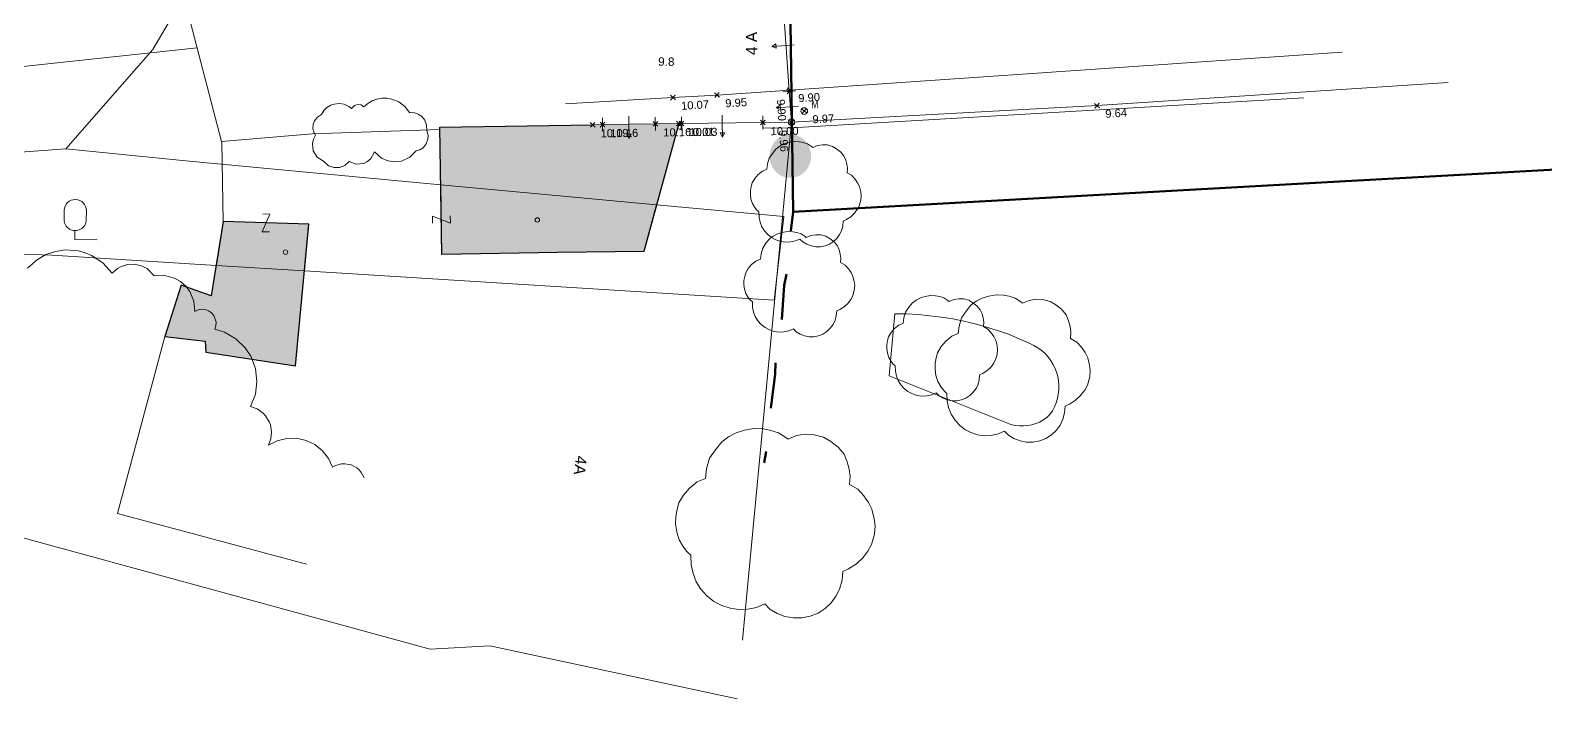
# Model space of a CAD drawing. Header units: metres. Extents: x -208 to 1512, y -277 to 123.
# Drawn here: x 46.1 to 114.2, y -73 to -42.9 of the extents above; entities that cross this region are included whole.
import ezdxf
from ezdxf.enums import TextEntityAlignment as Align

# ---------------------------------------------------------------- set-up
doc = ezdxf.new("R2010")
doc.units = ezdxf.units.M
doc.header["$MEASUREMENT"] = 0
for name, color, linetype in [('725 Nachbarbebauung', 7, 'Continuous'), ('730_DKM_Gebäude', 7, 'Continuous'), ('730_DKM_Grenzen', 7, 'Continuous'), ('730_DKM_Objekte', 7, 'Continuous'), ('740_WienGV_Flwd-Bebauungsplan', 7, 'Continuous'), ('740_WienGV_Höhenkoten', 7, 'Continuous'), ('740_WienGV_KartogrSymbole', 7, 'Continuous'), ('740_WienGV_L_Baum_ -gruppen_ Grünflächen', 7, 'Continuous'), ('740_WienGV_L_Gebäude', 7, 'Continuous'), ('740_WienGV_L_Mauer_Sockel', 7, 'Continuous'), ('740_WienGV_T_Gebäude', 7, 'Continuous'), ('740_WienGV_T_Grenzen', 7, 'Continuous'), ('740_WienGV_T_Mast', 7, 'Continuous'), ('740_WienGV_T_Mauer_Sockel', 7, 'Continuous'), ('740_WienGV_T_Straßen_ Gehsteige_ Schienen', 7, 'Continuous'), ('740_WienGV_Text', 7, 'Continuous'), ('740_WienGV_unbrauchbares', 7, 'Continuous')]:
    doc.layers.add(name, color=color, linetype=linetype)
doc.styles.add('ERSTELLTER_STIL_2', font='arial.ttf', dxfattribs={"width": 0.75})
doc.styles.add('ERSTELLTER_STIL_3', font='arial.ttf')

# ---------------------------------------------------------------- blocks, each defined once
blk = doc.blocks.new('Decke_36_4', base_point=(71.348, -47.145))
at = {"layer": '725 Nachbarbebauung', "linetype": 'Continuous', "lineweight": 0, "true_color": 0x1f1f1f}
blk.add_hatch(color=250, dxfattribs=at).paths.add_polyline_path([(71.348, -47.145), (64.475, -47.249), (64.57, -52.982), (69.772, -52.897), (73.644, -52.838), (75.22, -47.086), (74.169, -47.102), (74.169, -47.102), (71.788, -47.138), (71.788, -47.138)])
at = {"layer": '725 Nachbarbebauung', "color": 8, "linetype": 'Continuous', "lineweight": 13, "flags": 128}
blk.add_lwpolyline([(71.348, -47.145), (64.475, -47.249), (64.57, -52.982), (69.772, -52.897), (73.644, -52.838), (75.22, -47.086), (74.169, -47.102), (74.169, -47.102), (71.788, -47.138), (71.788, -47.138)], close=True, dxfattribs=at)
blk = doc.blocks.new('Decke_37_4', base_point=(52.097, -56.665))
at = {"layer": '725 Nachbarbebauung', "linetype": 'Continuous', "lineweight": 0, "true_color": 0x1f1f1f}
blk.add_hatch(color=250, dxfattribs=at).paths.add_polyline_path([(52.097, -56.665), (53.921, -56.871), (53.942, -57.378), (57.986, -57.983), (58.581, -51.623), (54.734, -51.499), (54.182, -54.842), (52.843, -54.357)])
at = {"layer": '725 Nachbarbebauung', "color": 8, "linetype": 'Continuous', "lineweight": 13, "flags": 128}
blk.add_lwpolyline([(52.097, -56.665), (53.921, -56.871), (53.942, -57.378), (57.986, -57.983), (58.581, -51.623), (54.734, -51.499), (54.182, -54.842), (52.843, -54.357)], close=True, dxfattribs=at)
blk = doc.blocks.new('FIG0410[35]_4', base_point=(68.858, -51.426))
at = {"layer": '730_DKM_Objekte', "color": 8, "linetype": 'Continuous', "lineweight": 13}
blk.add_circle((68.858, -51.426), 0.1, dxfattribs=at)
blk = doc.blocks.new('FIG0410[36]_4', base_point=(57.53, -52.873))
at = {"layer": '730_DKM_Objekte', "color": 8, "linetype": 'Continuous', "lineweight": 13}
blk.add_circle((57.53, -52.873), 0.1, dxfattribs=at)
blk = doc.blocks.new('FIG0520[37]_4', base_point=(48.32, -51.41))
at = {"layer": '730_DKM_Objekte', "color": 8, "linetype": 'Continuous', "lineweight": 13}
for p, q in [((47.577, -50.996), (47.57, -51.396)), ((48.57, -51.415), (48.577, -51.015)), ((48.054, -52.305), (48.061, -51.905)), ((49.053, -52.324), (48.054, -52.305))]:
    blk.add_line(p, q, dxfattribs=at)
for centre, start, end in [((48.077, -51.006), 358.95, 178.95), ((48.07, -51.406), 178.95, 358.95)]:
    blk.add_arc(centre, 0.5, start, end, dxfattribs=at)
blk = doc.blocks.new('FIG0320[64]_4', base_point=(64.544, -51.41))
at = {"layer": '730_DKM_Objekte', "color": 8, "linetype": 'Continuous', "lineweight": 13}
for p, q in [((64.146, -51.577), (64.141, -51.257)), ((64.141, -51.257), (64.946, -51.564)), ((64.946, -51.564), (64.941, -51.244))]:
    blk.add_line(p, q, dxfattribs=at)
blk = doc.blocks.new('FIG0320[65]_4', base_point=(56.658, -51.561))
at = {"layer": '730_DKM_Objekte', "color": 8, "linetype": 'Continuous', "lineweight": 13}
for p, q in [((56.485, -51.956), (56.831, -51.166)), ((56.831, -51.166), (56.511, -51.156)), ((56.805, -51.966), (56.485, -51.956))]:
    blk.add_line(p, q, dxfattribs=at)
blk = doc.blocks.new('GI0007_ATT22(LAUB)_2815[164]_4', base_point=(87.069, -57.192))
at = {"layer": '740_WienGV_L_Baum_ -gruppen_ Grünflächen', "color": 252, "linetype": 'Continuous', "lineweight": 13, "true_color": 0x949494}
for p, q in [((85.572, -55.353), (85.728, -55.161)), ((85.728, -55.161), (85.901, -55.029)), ((85.901, -55.029), (86.088, -54.929)), ((86.088, -54.929), (86.299, -54.862)), ((86.299, -54.862), (86.538, -54.824)), ((86.538, -54.824), (86.772, -54.835)), ((86.772, -54.835), (86.957, -54.87)), ((86.957, -54.87), (87.147, -54.931)), ((87.147, -54.931), (87.33, -55.048)), ((87.33, -55.048), (87.386, -55.088)), ((87.386, -55.088), (87.594, -55.003)), ((87.594, -55.003), (87.815, -54.968)), ((87.815, -54.968), (88.039, -54.979)), ((88.039, -54.979), (88.269, -55.04)), ((88.269, -55.04), (88.452, -55.147)), ((88.452, -55.147), (88.634, -55.289)), ((85.321, -56.07), (85.35, -55.829)), ((85.35, -55.829), (85.426, -55.568)), ((85.426, -55.568), (85.572, -55.353)), ((88.634, -55.289), (88.784, -55.469)), ((88.784, -55.469), (88.862, -55.655)), ((88.862, -55.655), (88.916, -55.841)), ((88.916, -55.841), (88.941, -56.027)), ((84.659, -56.684), (84.773, -56.487)), ((84.773, -56.487), (84.922, -56.312)), ((84.922, -56.312), (85.116, -56.156)), ((85.116, -56.156), (85.321, -56.07)), ((88.941, -56.027), (88.923, -56.225)), ((88.923, -56.225), (89.127, -56.343)), ((89.127, -56.343), (89.28, -56.506)), ((89.28, -56.506), (89.398, -56.675)), ((84.574, -57.212), (84.578, -57.027)), ((84.603, -57.415), (84.574, -57.212)), ((84.578, -57.027), (84.613, -56.843)), ((84.613, -56.843), (84.659, -56.684)), ((89.398, -56.675), (89.48, -56.843)), ((89.48, -56.843), (89.54, -57.079)), ((89.54, -57.079), (89.561, -57.257)), ((84.667, -57.608), (84.603, -57.415)), ((84.774, -57.788), (84.667, -57.608)), ((84.853, -57.9), (84.774, -57.788)), ((84.958, -57.991), (84.853, -57.9)), ((89.383, -57.887), (89.281, -58.02)), ((89.471, -57.721), (89.383, -57.887)), ((89.543, -57.463), (89.471, -57.721)), ((89.561, -57.257), (89.543, -57.463)), ((84.968, -58.233), (84.958, -57.991)), ((85.01, -58.447), (84.968, -58.233)), ((85.092, -58.654), (85.01, -58.447)), ((88.737, -58.611), (88.683, -58.816)), ((88.755, -58.398), (88.737, -58.611)), ((88.895, -58.333), (88.755, -58.398)), ((89.093, -58.205), (88.895, -58.333)), ((89.263, -58.045), (89.093, -58.205)), ((89.281, -58.02), (89.263, -58.045)), ((85.209, -58.841), (85.092, -58.654)), ((85.359, -59.008), (85.209, -58.841)), ((85.531, -59.146), (85.359, -59.008)), ((85.728, -59.249), (85.531, -59.146)), ((85.94, -59.317), (85.728, -59.249)), ((86.598, -59.293), (86.381, -59.339)), ((86.806, -59.208), (86.598, -59.293)), ((86.932, -59.335), (86.806, -59.208)), ((88.467, -59.178), (88.311, -59.321)), ((88.591, -59.006), (88.467, -59.178)), ((88.683, -58.816), (88.591, -59.006)), ((86.16, -59.349), (85.94, -59.317)), ((86.381, -59.339), (86.16, -59.349)), ((87.111, -59.445), (86.932, -59.335)), ((87.309, -59.52), (87.111, -59.445)), ((87.518, -59.559), (87.309, -59.52)), ((87.731, -59.556), (87.518, -59.559)), ((87.938, -59.514), (87.731, -59.556)), ((88.135, -59.435), (87.938, -59.514)), ((88.311, -59.321), (88.135, -59.435))]:
    blk.add_line(p, q, dxfattribs=at)
blk = doc.blocks.new('GI0007_ATT22(LAUB)_2815[165]_4', base_point=(80.64, -54.314))
at = {"layer": '740_WienGV_L_Baum_ -gruppen_ Grünflächen', "color": 252, "linetype": 'Continuous', "lineweight": 13, "true_color": 0x949494}
for p, q in [((78.997, -52.689), (79.144, -52.475)), ((79.144, -52.475), (79.3, -52.282)), ((79.3, -52.282), (79.473, -52.15)), ((79.473, -52.15), (79.66, -52.051)), ((79.66, -52.051), (79.871, -51.984)), ((79.871, -51.984), (80.11, -51.945)), ((80.11, -51.945), (80.344, -51.957)), ((80.344, -51.957), (80.528, -51.992)), ((80.528, -51.992), (80.719, -52.052)), ((80.719, -52.052), (80.902, -52.17)), ((80.902, -52.17), (80.958, -52.21)), ((80.958, -52.21), (81.166, -52.125)), ((81.166, -52.125), (81.387, -52.09)), ((81.387, -52.09), (81.611, -52.101)), ((81.611, -52.101), (81.841, -52.162)), ((81.841, -52.162), (82.024, -52.268)), ((82.024, -52.268), (82.206, -52.41)), ((82.206, -52.41), (82.355, -52.591)), ((78.892, -53.192), (78.922, -52.951)), ((78.922, -52.951), (78.997, -52.689)), ((82.355, -52.591), (82.434, -52.777)), ((82.434, -52.777), (82.487, -52.963)), ((82.487, -52.963), (82.512, -53.148)), ((82.512, -53.148), (82.494, -53.347)), ((78.185, -53.965), (78.23, -53.806)), ((78.23, -53.806), (78.344, -53.609)), ((78.344, -53.609), (78.493, -53.434)), ((78.493, -53.434), (78.688, -53.277)), ((78.688, -53.277), (78.892, -53.192)), ((82.494, -53.347), (82.698, -53.465)), ((82.698, -53.465), (82.852, -53.627)), ((82.852, -53.627), (82.97, -53.797)), ((82.97, -53.797), (83.052, -53.965)), ((78.146, -54.334), (78.149, -54.149)), ((78.174, -54.537), (78.146, -54.334)), ((78.149, -54.149), (78.185, -53.965)), ((83.052, -53.965), (83.112, -54.201)), ((83.112, -54.201), (83.133, -54.379)), ((83.133, -54.379), (83.115, -54.585)), ((78.238, -54.73), (78.174, -54.537)), ((78.345, -54.91), (78.238, -54.73)), ((78.425, -55.022), (78.345, -54.91)), ((78.53, -55.112), (78.425, -55.022)), ((78.54, -55.354), (78.53, -55.112)), ((82.834, -55.166), (82.664, -55.327)), ((82.853, -55.142), (82.834, -55.166)), ((82.955, -55.009), (82.853, -55.142)), ((83.043, -54.843), (82.955, -55.009)), ((83.115, -54.585), (83.043, -54.843)), ((78.582, -55.568), (78.54, -55.354)), ((78.664, -55.776), (78.582, -55.568)), ((78.781, -55.963), (78.664, -55.776)), ((82.308, -55.733), (82.255, -55.938)), ((82.327, -55.52), (82.308, -55.733)), ((82.466, -55.455), (82.327, -55.52)), ((82.664, -55.327), (82.466, -55.455)), ((78.931, -56.129), (78.781, -55.963)), ((79.103, -56.268), (78.931, -56.129)), ((79.3, -56.371), (79.103, -56.268)), ((79.512, -56.439), (79.3, -56.371)), ((79.732, -56.471), (79.512, -56.439)), ((79.952, -56.461), (79.732, -56.471)), ((80.17, -56.415), (79.952, -56.461)), ((80.378, -56.33), (80.17, -56.415)), ((80.503, -56.457), (80.378, -56.33)), ((80.683, -56.567), (80.503, -56.457)), ((80.88, -56.642), (80.683, -56.567)), ((81.707, -56.557), (81.51, -56.635)), ((81.883, -56.443), (81.707, -56.557)), ((82.038, -56.3), (81.883, -56.443)), ((82.163, -56.128), (82.038, -56.3)), ((82.255, -55.938), (82.163, -56.128)), ((81.089, -56.681), (80.88, -56.642)), ((81.303, -56.678), (81.089, -56.681)), ((81.51, -56.635), (81.303, -56.678))]:
    blk.add_line(p, q, dxfattribs=at)
blk = doc.blocks.new('GI0007_ATT22(LAUB)_2815[166]_4', base_point=(80.935, -50.269))
at = {"layer": '740_WienGV_L_Baum_ -gruppen_ Grünflächen', "color": 252, "linetype": 'Continuous', "lineweight": 13, "true_color": 0x949494}
for p, q in [((79.438, -48.43), (79.594, -48.237)), ((79.594, -48.237), (79.767, -48.105)), ((79.767, -48.105), (79.954, -48.005)), ((79.954, -48.005), (80.165, -47.938)), ((80.165, -47.938), (80.404, -47.9)), ((80.404, -47.9), (80.638, -47.911)), ((80.638, -47.911), (80.822, -47.947)), ((80.822, -47.947), (81.013, -48.007)), ((81.013, -48.007), (81.196, -48.124)), ((81.196, -48.124), (81.252, -48.164)), ((81.252, -48.164), (81.46, -48.079)), ((81.46, -48.079), (81.681, -48.044)), ((81.681, -48.044), (81.905, -48.055)), ((81.905, -48.055), (82.135, -48.117)), ((82.135, -48.117), (82.318, -48.223)), ((82.318, -48.223), (82.5, -48.365)), ((82.5, -48.365), (82.65, -48.545)), ((79.186, -49.147), (79.216, -48.906)), ((79.216, -48.906), (79.292, -48.644)), ((79.292, -48.644), (79.438, -48.43)), ((82.65, -48.545), (82.728, -48.732)), ((82.728, -48.732), (82.781, -48.918)), ((82.781, -48.918), (82.806, -49.103)), ((78.525, -49.76), (78.638, -49.563)), ((78.638, -49.563), (78.787, -49.388)), ((78.787, -49.388), (78.982, -49.232)), ((78.982, -49.232), (79.186, -49.147)), ((82.806, -49.103), (82.789, -49.302)), ((82.789, -49.302), (82.993, -49.419)), ((82.993, -49.419), (83.146, -49.582)), ((83.146, -49.582), (83.264, -49.751)), ((83.264, -49.751), (83.346, -49.92)), ((78.44, -50.289), (78.444, -50.104)), ((78.469, -50.492), (78.44, -50.289)), ((78.444, -50.104), (78.479, -49.92)), ((78.479, -49.92), (78.525, -49.76)), ((83.346, -49.92), (83.406, -50.156)), ((83.406, -50.156), (83.427, -50.334)), ((83.427, -50.334), (83.409, -50.54)), ((78.533, -50.685), (78.469, -50.492)), ((78.639, -50.865), (78.533, -50.685)), ((78.719, -50.976), (78.639, -50.865)), ((78.824, -51.067), (78.719, -50.976)), ((78.834, -51.309), (78.824, -51.067)), ((83.128, -51.121), (82.958, -51.282)), ((83.147, -51.097), (83.128, -51.121)), ((83.249, -50.963), (83.147, -51.097)), ((83.337, -50.798), (83.249, -50.963)), ((83.409, -50.54), (83.337, -50.798)), ((78.876, -51.523), (78.834, -51.309)), ((78.958, -51.731), (78.876, -51.523)), ((79.075, -51.918), (78.958, -51.731)), ((82.603, -51.687), (82.549, -51.893)), ((82.621, -51.474), (82.603, -51.687)), ((82.761, -51.409), (82.621, -51.474)), ((82.958, -51.282), (82.761, -51.409)), ((79.225, -52.084), (79.075, -51.918)), ((79.397, -52.222), (79.225, -52.084)), ((79.594, -52.326), (79.397, -52.222)), ((79.806, -52.393), (79.594, -52.326)), ((80.026, -52.426), (79.806, -52.393)), ((80.246, -52.416), (80.026, -52.426)), ((80.464, -52.37), (80.246, -52.416)), ((80.672, -52.285), (80.464, -52.37)), ((80.798, -52.412), (80.672, -52.285)), ((80.977, -52.522), (80.798, -52.412)), ((82.177, -52.398), (82.001, -52.512)), ((82.333, -52.255), (82.177, -52.398)), ((82.457, -52.083), (82.333, -52.255)), ((82.549, -51.893), (82.457, -52.083)), ((81.175, -52.596), (80.977, -52.522)), ((81.384, -52.636), (81.175, -52.596)), ((81.597, -52.632), (81.384, -52.636)), ((81.804, -52.59), (81.597, -52.632)), ((82.001, -52.512), (81.804, -52.59))]:
    blk.add_line(p, q, dxfattribs=at)
blk = doc.blocks.new('GI0007_ATT22(LAUB)_2815[171]_4', base_point=(90.239, -58.109))
at = {"layer": '740_WienGV_L_Baum_ -gruppen_ Grünflächen', "color": 252, "linetype": 'Continuous', "lineweight": 13, "true_color": 0x949494}
for p, q in [((88.363, -55.265), (88.605, -55.08)), ((88.605, -55.08), (88.866, -54.941)), ((88.866, -54.941), (89.162, -54.847)), ((89.162, -54.847), (89.496, -54.793)), ((89.496, -54.793), (89.824, -54.809)), ((89.824, -54.809), (90.082, -54.859)), ((90.082, -54.859), (90.35, -54.943)), ((90.35, -54.943), (90.605, -55.107)), ((90.605, -55.107), (90.684, -55.163)), ((90.684, -55.163), (90.975, -55.044)), ((90.975, -55.044), (91.284, -54.995)), ((91.284, -54.995), (91.598, -55.011)), ((91.598, -55.011), (91.92, -55.096)), ((91.92, -55.096), (92.176, -55.245)), ((87.833, -56.201), (87.939, -55.835)), ((87.939, -55.835), (88.144, -55.535)), ((88.144, -55.535), (88.363, -55.265)), ((92.176, -55.245), (92.431, -55.444)), ((92.431, -55.444), (92.64, -55.697)), ((92.64, -55.697), (92.75, -55.958)), ((87.506, -56.658), (87.792, -56.539)), ((87.792, -56.539), (87.833, -56.201)), ((92.75, -55.958), (92.825, -56.218)), ((92.825, -56.218), (92.86, -56.477)), ((92.86, -56.477), (92.835, -56.756)), ((86.865, -57.398), (87.025, -57.122)), ((87.025, -57.122), (87.233, -56.877)), ((87.233, -56.877), (87.506, -56.658)), ((92.835, -56.756), (93.121, -56.92)), ((93.121, -56.92), (93.335, -57.148)), ((93.335, -57.148), (93.5, -57.385)), ((86.747, -58.137), (86.752, -57.879)), ((86.752, -57.879), (86.802, -57.621)), ((86.802, -57.621), (86.865, -57.398)), ((93.5, -57.385), (93.615, -57.621)), ((93.615, -57.621), (93.699, -57.951)), ((86.787, -58.422), (86.747, -58.137)), ((86.876, -58.692), (86.787, -58.422)), ((93.704, -58.489), (93.603, -58.85)), ((93.699, -57.951), (93.729, -58.2)), ((93.729, -58.2), (93.704, -58.489)), ((87.026, -58.944), (86.876, -58.692)), ((87.138, -59.1), (87.026, -58.944)), ((87.285, -59.227), (87.138, -59.1)), ((87.298, -59.566), (87.285, -59.227)), ((93.336, -59.268), (93.311, -59.303)), ((93.479, -59.082), (93.336, -59.268)), ((93.603, -58.85), (93.479, -59.082)), ((87.358, -59.866), (87.298, -59.566)), ((87.472, -60.156), (87.358, -59.866)), ((92.6, -59.797), (92.575, -60.096)), ((92.796, -59.706), (92.6, -59.797)), ((93.073, -59.527), (92.796, -59.706)), ((93.311, -59.303), (93.073, -59.527)), ((87.636, -60.418), (87.472, -60.156)), ((87.846, -60.651), (87.636, -60.418)), ((88.086, -60.845), (87.846, -60.651)), ((92.37, -60.649), (92.197, -60.89)), ((92.5, -60.383), (92.37, -60.649)), ((92.575, -60.096), (92.5, -60.383)), ((88.362, -60.989), (88.086, -60.845)), ((88.659, -61.084), (88.362, -60.989)), ((88.967, -61.129), (88.659, -61.084)), ((89.276, -61.115), (88.967, -61.129)), ((89.581, -61.051), (89.276, -61.115)), ((89.872, -60.932), (89.581, -61.051)), ((90.047, -61.109), (89.872, -60.932)), ((90.298, -61.263), (90.047, -61.109)), ((90.575, -61.368), (90.298, -61.263)), ((91.732, -61.25), (91.456, -61.359)), ((91.979, -61.09), (91.732, -61.25)), ((92.197, -60.89), (91.979, -61.09)), ((90.868, -61.423), (90.575, -61.368)), ((91.167, -61.419), (90.868, -61.423)), ((91.456, -61.359), (91.167, -61.419))]:
    blk.add_line(p, q, dxfattribs=at)
blk = doc.blocks.new('GI0007_ATT22(LAUB)_2815[173]_4', base_point=(79.566, -65.069))
at = {"layer": '740_WienGV_L_Baum_ -gruppen_ Grünflächen', "color": 252, "linetype": 'Continuous', "lineweight": 13, "true_color": 0x949494}
for p, q in [((77.153, -61.412), (77.465, -61.174)), ((77.465, -61.174), (77.801, -60.995)), ((77.801, -60.995), (78.18, -60.874)), ((78.18, -60.874), (78.61, -60.805)), ((78.61, -60.805), (79.032, -60.826)), ((79.032, -60.826), (79.364, -60.889)), ((79.364, -60.889), (79.708, -60.998)), ((79.708, -60.998), (80.037, -61.209)), ((80.037, -61.209), (80.138, -61.281)), ((80.138, -61.281), (80.512, -61.128)), ((80.512, -61.128), (80.909, -61.065)), ((80.909, -61.065), (81.312, -61.085)), ((81.312, -61.085), (81.726, -61.195)), ((81.726, -61.195), (82.055, -61.387)), ((76.609, -62.144), (76.872, -61.759)), ((76.872, -61.759), (77.153, -61.412)), ((82.055, -61.387), (82.384, -61.642)), ((82.384, -61.642), (82.653, -61.967)), ((82.653, -61.967), (82.794, -62.302)), ((76.419, -63.049), (76.472, -62.615)), ((76.472, -62.615), (76.609, -62.144)), ((82.794, -62.302), (82.89, -62.637)), ((82.89, -62.637), (82.935, -62.971)), ((75.701, -63.484), (76.052, -63.203)), ((76.052, -63.203), (76.419, -63.049)), ((82.935, -62.971), (82.903, -63.328)), ((82.903, -63.328), (83.27, -63.54)), ((75.228, -64.154), (75.433, -63.799)), ((75.433, -63.799), (75.701, -63.484)), ((83.27, -63.54), (83.546, -63.833)), ((83.546, -63.833), (83.758, -64.137)), ((75.082, -64.772), (75.146, -64.44)), ((75.146, -64.44), (75.228, -64.154)), ((83.758, -64.137), (83.906, -64.441)), ((83.906, -64.441), (84.014, -64.865)), ((75.076, -65.105), (75.082, -64.772)), ((75.127, -65.47), (75.076, -65.105)), ((84.014, -64.865), (84.053, -65.186)), ((84.053, -65.186), (84.02, -65.557)), ((75.242, -65.818), (75.127, -65.47)), ((75.435, -66.141), (75.242, -65.818)), ((83.89, -66.021), (83.731, -66.319)), ((84.02, -65.557), (83.89, -66.021)), ((75.578, -66.343), (75.435, -66.141)), ((75.767, -66.506), (75.578, -66.343)), ((75.785, -66.941), (75.767, -66.506)), ((83.515, -66.603), (83.209, -66.892)), ((83.548, -66.559), (83.515, -66.603)), ((83.731, -66.319), (83.548, -66.559)), ((75.861, -67.327), (75.785, -66.941)), ((76.008, -67.701), (75.861, -67.327)), ((82.601, -67.239), (82.568, -67.622)), ((82.853, -67.122), (82.601, -67.239)), ((83.209, -66.892), (82.853, -67.122)), ((76.219, -68.037), (76.008, -67.701)), ((76.489, -68.337), (76.219, -68.037)), ((82.472, -67.992), (82.306, -68.334)), ((82.568, -67.622), (82.472, -67.992)), ((76.798, -68.585), (76.489, -68.337)), ((77.153, -68.771), (76.798, -68.585)), ((77.534, -68.893), (77.153, -68.771)), ((79.093, -68.698), (78.719, -68.851)), ((79.319, -68.926), (79.093, -68.698)), ((82.082, -68.644), (81.803, -68.901)), ((82.306, -68.334), (82.082, -68.644)), ((77.93, -68.952), (77.534, -68.893)), ((78.327, -68.933), (77.93, -68.952)), ((78.719, -68.851), (78.327, -68.933)), ((79.642, -69.124), (79.319, -68.926)), ((79.998, -69.258), (79.642, -69.124)), ((80.374, -69.329), (79.998, -69.258)), ((80.758, -69.324), (80.374, -69.329)), ((81.131, -69.247), (80.758, -69.324)), ((81.485, -69.106), (81.131, -69.247)), ((81.803, -68.901), (81.485, -69.106))]:
    blk.add_line(p, q, dxfattribs=at)
blk = doc.blocks.new('ABGR_4365[181]_4', base_point=(80.292, -47.029))
at = {"layer": '740_WienGV_T_Grenzen', "color": 252, "linetype": 'Continuous', "lineweight": 13, "true_color": 0x949494}
blk.add_line((80.292, -47.029), (80.289, -47.179), dxfattribs=at)
blk.add_circle((80.292, -47.029), 0.15, dxfattribs=at)
blk = doc.blocks.new('LO0013_2A75[211]_4', base_point=(80.867, -46.527))
at = {"layer": '740_WienGV_T_Mast', "color": 252, "linetype": 'Continuous', "lineweight": 13, "true_color": 0x949494}
blk.add_circle((80.867, -46.527), 0.15, dxfattribs=at)
at = {"layer": '740_WienGV_T_Mast', "color": 252, "lineweight": 13, "true_color": 0x949494, "style": 'ERSTELLTER_STIL_2'}
blk.add_attdef('M', text='', height=0.36, rotation=358.95, dxfattribs=at).set_placement((81.184, -46.506), align=Align.BOTTOM_LEFT)
blk = doc.blocks.new('EG_MARKER_4325[247]_4', base_point=(80.194, -45.639))
at = {"layer": '740_WienGV_T_Gebäude', "color": 252, "linetype": 'Continuous', "lineweight": 13, "true_color": 0x949494}
blk.add_line((80.493, -45.618), (79.895, -45.66), dxfattribs=at)
blk = doc.blocks.new('EG_MARKER_4325[248]_4', base_point=(80.292, -47.029))
at = {"layer": '740_WienGV_T_Gebäude', "color": 252, "linetype": 'Continuous', "lineweight": 13, "true_color": 0x949494}
blk.add_line((80.591, -47.008), (79.992, -47.05), dxfattribs=at)
blk = doc.blocks.new('BW0010_3A75[249]_4', base_point=(80.1, -46.344))
at = {"layer": '740_WienGV_T_Gebäude', "color": 252, "linetype": 'Continuous', "lineweight": 13, "true_color": 0x949494}
for p, q in [((79.787, -46.269), (79.602, -46.379)), ((80.243, -46.334), (79.602, -46.379)), ((79.801, -46.461), (79.787, -46.269)), ((80.599, -46.309), (80.243, -46.334)), ((79.602, -46.379), (79.801, -46.461))]:
    blk.add_line(p, q, dxfattribs=at)
blk = doc.blocks.new('EF_MARKER_42E5[251]_4', base_point=(80.194, -45.639))
at = {"layer": '740_WienGV_T_Gebäude', "color": 252, "linetype": 'Continuous', "lineweight": 13, "true_color": 0x949494}
blk.add_line((80.493, -45.618), (79.895, -45.66), dxfattribs=at)
blk = doc.blocks.new('BW0011_3AC5[252]_4', base_point=(79.907, -43.583))
at = {"layer": '740_WienGV_T_Gebäude', "color": 252, "linetype": 'Continuous', "lineweight": 13, "true_color": 0x949494}
for p, q in [((79.594, -43.508), (79.409, -43.618)), ((80.05, -43.574), (79.409, -43.618)), ((79.409, -43.618), (79.608, -43.701)), ((79.608, -43.701), (79.594, -43.508)), ((80.406, -43.549), (80.05, -43.574))]:
    blk.add_line(p, q, dxfattribs=at)
blk = doc.blocks.new('EF_MARKER_42E5[277]_4', base_point=(75.349, -47.085))
at = {"layer": '740_WienGV_T_Gebäude', "color": 252, "linetype": 'Continuous', "lineweight": 13, "true_color": 0x949494}
blk.add_line((75.345, -46.785), (75.352, -47.385), dxfattribs=at)
blk = doc.blocks.new('EF_MARKER_42E5[278]_4', base_point=(79, -47.044))
at = {"layer": '740_WienGV_T_Gebäude', "color": 252, "linetype": 'Continuous', "lineweight": 13, "true_color": 0x949494}
blk.add_line((78.997, -46.744), (79.004, -47.344), dxfattribs=at)
blk = doc.blocks.new('BW0011_3AC5[279]_4', base_point=(77.175, -47.207))
at = {"layer": '740_WienGV_T_Gebäude', "color": 252, "linetype": 'Continuous', "lineweight": 13, "true_color": 0x949494}
for p, q in [((77.17, -46.707), (77.175, -47.064)), ((77.275, -47.513), (77.082, -47.515)), ((77.082, -47.515), (77.182, -47.707)), ((77.175, -47.064), (77.182, -47.707)), ((77.182, -47.707), (77.275, -47.513))]:
    blk.add_line(p, q, dxfattribs=at)
blk = doc.blocks.new('EF_MARKER_42E5[280]_4', base_point=(71.788, -47.138))
at = {"layer": '740_WienGV_T_Gebäude', "color": 252, "linetype": 'Continuous', "lineweight": 13, "true_color": 0x949494}
blk.add_line((71.784, -46.838), (71.793, -47.438), dxfattribs=at)
blk = doc.blocks.new('EF_MARKER_42E5[281]_4', base_point=(74.169, -47.102))
at = {"layer": '740_WienGV_T_Gebäude', "color": 252, "linetype": 'Continuous', "lineweight": 13, "true_color": 0x949494}
blk.add_line((74.165, -46.802), (74.174, -47.402), dxfattribs=at)
blk = doc.blocks.new('BW0011_3AC5[282]_4', base_point=(72.98, -47.263))
at = {"layer": '740_WienGV_T_Gebäude', "color": 252, "linetype": 'Continuous', "lineweight": 13, "true_color": 0x949494}
for p, q in [((72.973, -46.763), (72.979, -47.12)), ((73.081, -47.569), (72.889, -47.572)), ((72.889, -47.572), (72.989, -47.763)), ((72.979, -47.12), (72.989, -47.763)), ((72.989, -47.763), (73.081, -47.569))]:
    blk.add_line(p, q, dxfattribs=at)
blk = doc.blocks.new('DEF01_4155[296]_4', base_point=(71.788, -47.138))
at = {"layer": '740_WienGV_T_Gebäude', "color": 252, "linetype": 'Continuous', "lineweight": 13, "true_color": 0x949494}
for p, q in [((71.893, -47.031), (71.684, -47.246)), ((71.681, -47.034), (71.896, -47.243))]:
    blk.add_line(p, q, dxfattribs=at)
at = {"layer": '740_WienGV_T_Gebäude', "color": 252, "lineweight": 13, "true_color": 0x949494, "style": 'ERSTELLTER_STIL_3'}
blk.add_attdef('HOEHE', text='', height=0.36, rotation=0.87518, dxfattribs=at).set_placement((72.141, -47.527), align=Align.MIDDLE_LEFT)
blk = doc.blocks.new('DEF01_4155[310]_4', base_point=(74.169, -47.102))
at = {"layer": '740_WienGV_T_Gebäude', "color": 252, "linetype": 'Continuous', "lineweight": 13, "true_color": 0x949494}
for p, q in [((74.062, -46.998), (74.277, -47.207)), ((74.274, -46.994), (74.065, -47.21))]:
    blk.add_line(p, q, dxfattribs=at)
at = {"layer": '740_WienGV_T_Gebäude', "color": 252, "lineweight": 13, "true_color": 0x949494, "style": 'ERSTELLTER_STIL_3'}
blk.add_attdef('HOEHE', text='', height=0.36, rotation=0.85915, dxfattribs=at).set_placement((74.522, -47.491), align=Align.MIDDLE_LEFT)
blk = doc.blocks.new('DEF01_4155[332]_4', base_point=(80.292, -47.029))
at = {"layer": '740_WienGV_T_Mauer_Sockel', "color": 252, "linetype": 'Continuous', "lineweight": 13, "true_color": 0x949494}
for p, q in [((80.405, -47.128), (80.178, -46.931)), ((80.39, -46.916), (80.193, -47.142))]:
    blk.add_line(p, q, dxfattribs=at)
at = {"layer": '740_WienGV_T_Mauer_Sockel', "color": 252, "lineweight": 13, "true_color": 0x949494, "style": 'ERSTELLTER_STIL_3'}
blk.add_attdef('HOEHE', text='', height=0.36, rotation=274.01414, dxfattribs=at).set_placement((79.906, -47.386), align=Align.MIDDLE_LEFT)
blk = doc.blocks.new('DEF01_4155[335]_4', base_point=(71.348, -47.145))
at = {"layer": '740_WienGV_T_Gebäude', "color": 252, "linetype": 'Continuous', "lineweight": 13, "true_color": 0x949494}
for p, q in [((71.24, -47.041), (71.456, -47.25)), ((71.452, -47.038), (71.244, -47.253))]:
    blk.add_line(p, q, dxfattribs=at)
at = {"layer": '740_WienGV_T_Gebäude', "color": 252, "lineweight": 13, "true_color": 0x949494, "style": 'ERSTELLTER_STIL_3'}
blk.add_attdef('HOEHE', text='', height=0.36, rotation=0.90251, dxfattribs=at).set_placement((71.701, -47.534), align=Align.MIDDLE_LEFT)
blk = doc.blocks.new('DEF01_4155[338]_4', base_point=(76.943, -45.808))
at = {"layer": '740_WienGV_T_Straßen_ Gehsteige_ Schienen', "color": 252, "linetype": 'Continuous', "lineweight": 13, "true_color": 0x949494}
for p, q in [((76.832, -45.708), (77.055, -45.908)), ((77.043, -45.696), (76.844, -45.92))]:
    blk.add_line(p, q, dxfattribs=at)
at = {"layer": '740_WienGV_T_Straßen_ Gehsteige_ Schienen', "color": 252, "lineweight": 13, "true_color": 0x949494, "style": 'ERSTELLTER_STIL_3'}
blk.add_attdef('HOEHE', text='', height=0.36, rotation=3.24059, dxfattribs=at).set_placement((77.313, -46.181), align=Align.MIDDLE_LEFT)
blk = doc.blocks.new('DEF01_4155[339]_4', base_point=(79, -47.044))
at = {"layer": '740_WienGV_T_Mauer_Sockel', "color": 252, "linetype": 'Continuous', "lineweight": 13, "true_color": 0x949494}
for p, q in [((78.893, -46.939), (79.107, -47.148)), ((79.105, -46.936), (78.895, -47.151))]:
    blk.add_line(p, q, dxfattribs=at)
at = {"layer": '740_WienGV_T_Mauer_Sockel', "color": 252, "lineweight": 13, "true_color": 0x949494, "style": 'ERSTELLTER_STIL_3'}
blk.add_attdef('HOEHE', text='', height=0.36, rotation=0.63599, dxfattribs=at).set_placement((79.351, -47.434), align=Align.MIDDLE_LEFT)
blk = doc.blocks.new('DEF01_4155[341]_4', base_point=(80.867, -46.527))
at = {"layer": '740_WienGV_T_Mast', "color": 252, "linetype": 'Continuous', "lineweight": 13, "true_color": 0x949494}
for p, q in [((80.755, -46.427), (80.979, -46.627)), ((80.967, -46.415), (80.767, -46.638))]:
    blk.add_line(p, q, dxfattribs=at)
at = {"layer": '740_WienGV_T_Mast', "color": 252, "lineweight": 13, "true_color": 0x949494, "style": 'ERSTELLTER_STIL_3'}
blk.add_attdef('HOEHE', text='', height=0.36, rotation=3.11568, dxfattribs=at).set_placement((81.235, -46.901), align=Align.MIDDLE_LEFT)
blk = doc.blocks.new('DEF01_4155[359]_4', base_point=(80.194, -45.639))
at = {"layer": '740_WienGV_unbrauchbares', "color": 252, "linetype": 'Continuous', "lineweight": 13, "true_color": 0x949494}
for p, q in [((80.307, -45.738), (80.081, -45.541)), ((80.293, -45.526), (80.096, -45.752))]:
    blk.add_line(p, q, dxfattribs=at)
at = {"layer": '740_WienGV_unbrauchbares', "color": 252, "lineweight": 13, "true_color": 0x949494, "style": 'ERSTELLTER_STIL_3'}
blk.add_attdef('HOEHE', text='', height=0.36, rotation=273.99286, dxfattribs=at).set_placement((79.808, -45.996), align=Align.MIDDLE_LEFT)
blk = doc.blocks.new('DEF01_4155[368]_4', base_point=(74.955, -45.92))
at = {"layer": '740_WienGV_T_Straßen_ Gehsteige_ Schienen', "color": 252, "linetype": 'Continuous', "lineweight": 13, "true_color": 0x949494}
for p, q in [((74.843, -45.82), (75.067, -46.02)), ((75.055, -45.808), (74.855, -46.032))]:
    blk.add_line(p, q, dxfattribs=at)
at = {"layer": '740_WienGV_T_Straßen_ Gehsteige_ Schienen', "color": 252, "lineweight": 13, "true_color": 0x949494, "style": 'ERSTELLTER_STIL_3'}
blk.add_attdef('HOEHE', text='', height=0.36, rotation=3.24059, dxfattribs=at).set_placement((75.324, -46.294), align=Align.MIDDLE_LEFT)
blk = doc.blocks.new('DEF01_4155[381]_4', base_point=(94.038, -46.281))
at = {"layer": '740_WienGV_T_Mauer_Sockel', "color": 252, "linetype": 'Continuous', "lineweight": 13, "true_color": 0x949494}
for p, q in [((93.926, -46.181), (94.149, -46.381)), ((94.138, -46.169), (93.938, -46.393))]:
    blk.add_line(p, q, dxfattribs=at)
at = {"layer": '740_WienGV_T_Mauer_Sockel', "color": 252, "lineweight": 13, "true_color": 0x949494, "style": 'ERSTELLTER_STIL_3'}
blk.add_attdef('HOEHE', text='', height=0.36, rotation=3.11568, dxfattribs=at).set_placement((94.406, -46.655), align=Align.MIDDLE_LEFT)
blk = doc.blocks.new('DEF01_4155[392]_4', base_point=(80.221, -45.584))
at = {"layer": '740_WienGV_T_Straßen_ Gehsteige_ Schienen', "color": 252, "linetype": 'Continuous', "lineweight": 13, "true_color": 0x949494}
for p, q in [((80.108, -45.485), (80.334, -45.682)), ((80.32, -45.471), (80.123, -45.697))]:
    blk.add_line(p, q, dxfattribs=at)
at = {"layer": '740_WienGV_T_Straßen_ Gehsteige_ Schienen', "color": 252, "lineweight": 13, "true_color": 0x949494, "style": 'ERSTELLTER_STIL_3'}
blk.add_attdef('HOEHE', text='', height=0.36, rotation=3.90916, dxfattribs=at).set_placement((80.595, -45.953), align=Align.MIDDLE_LEFT)
blk = doc.blocks.new('DEF01_4155[412]_4', base_point=(75.349, -47.085))
at = {"layer": '740_WienGV_T_Mauer_Sockel', "color": 252, "linetype": 'Continuous', "lineweight": 13, "true_color": 0x949494}
for p, q in [((75.242, -46.98), (75.456, -47.19)), ((75.454, -46.977), (75.244, -47.192))]:
    blk.add_line(p, q, dxfattribs=at)
at = {"layer": '740_WienGV_T_Mauer_Sockel', "color": 252, "lineweight": 13, "true_color": 0x949494, "style": 'ERSTELLTER_STIL_3'}
blk.add_attdef('HOEHE', text='', height=0.36, rotation=0.64483, dxfattribs=at).set_placement((75.7, -47.475), align=Align.MIDDLE_LEFT)
blk = doc.blocks.new('DEF01_4155[422]_4', base_point=(75.22, -47.086))
at = {"layer": '740_WienGV_T_Mauer_Sockel', "color": 252, "linetype": 'Continuous', "lineweight": 13, "true_color": 0x949494}
for p, q in [((75.112, -46.982), (75.327, -47.191)), ((75.324, -46.979), (75.115, -47.194))]:
    blk.add_line(p, q, dxfattribs=at)
at = {"layer": '740_WienGV_T_Mauer_Sockel', "color": 252, "lineweight": 13, "true_color": 0x949494, "style": 'ERSTELLTER_STIL_3'}
blk.add_attdef('HOEHE', text='', height=0.36, rotation=0.85915, dxfattribs=at).set_placement((75.572, -47.475), align=Align.MIDDLE_LEFT)

msp = doc.modelspace()

# ---------------------------------------------------------------- hatches: boundary and pattern name
at = {"layer": '740_WienGV_Flwd-Bebauungsplan', "linetype": 'Continuous', "lineweight": 0}
msp.add_hatch(color=1, dxfattribs=at).paths.add_polyline_path([(81.173, -48.572, 0.193152), (80.911, -47.877, 0.204686), (80.255, -47.579, 0.204686), (79.589, -47.854, 0.193151), (79.303, -48.54, 0.193151), (79.565, -49.235, 0.204686), (80.221, -49.533, 0.204686), (80.887, -49.259, 0.193152)])

# ---------------------------------------------------------------- linework, layer by layer
at = {"layer": '730_DKM_Gebäude', "color": 7, "linetype": 'Continuous', "lineweight": 25}
for points in [[(74.219, -50.743), (73.644, -52.838), (69.772, -52.897), (64.57, -52.982), (64.518, -49.84)], [(58.384, -53.72), (58.581, -51.623), (54.734, -51.499), (54.408, -53.472)]]:
    msp.add_lwpolyline(points, dxfattribs=at)
at = {"layer": '730_DKM_Grenzen', "color": 8, "linetype": 'Continuous', "lineweight": 13, "true_color": 0x7c7c7c}
for points in [[(52.82, -41.623), (51.557, -43.759), (47.644, -48.231), (35.285, -49.145), (16.54, -50.922), (0.045, -54.83)], [(0.045, -54.83), (16.54, -50.922), (35.285, -49.145), (47.644, -48.231)]]:
    msp.add_lwpolyline(points, dxfattribs=at)
at = {"layer": '730_DKM_Grenzen', "color": 8, "linetype": 'Continuous', "lineweight": 13}
for points in [[(53.045, -48.767), (47.644, -48.231)], [(79.944, -51.277), (74.219, -50.743), (64.518, -49.84), (54.161, -48.875), (53.045, -48.767)], [(79.518, -55.04), (79.944, -51.277)], [(47.026, -53.011), (41.839, -52.836)], [(79.518, -55.04), (58.384, -53.72), (54.408, -53.472), (47.026, -53.011)]]:
    msp.add_lwpolyline(points, dxfattribs=at)
at = {"layer": '740_WienGV_Flwd-Bebauungsplan', "color": 1, "linetype": 'Continuous', "lineweight": 50, "true_color": 0xfb0106}
for points in [[(80.364, -51.065), (80.211, -40.44)], [(80.364, -51.065), (148.166, -47.302)], [(80.264, -51.913), (80.364, -51.065)], [(79.854, -55.9), (79.966, -54.373)], [(79.966, -54.373), (80.06, -53.864)], [(79.556, -58.36), (79.565, -57.85)], [(79.359, -59.886), (79.556, -58.36)], [(79.061, -62.345), (79.155, -61.837)]]:
    msp.add_lwpolyline(points, dxfattribs=at)
at = {"layer": '740_WienGV_KartogrSymbole', "color": 252, "linetype": 'Continuous', "lineweight": 13, "true_color": 0x949494}
msp.add_line((103.342, -45.936), (80.307, -47.28), dxfattribs=at)
for points in [[(75.349, -47.085), (75.335, -47.338), (75.151, -47.335)], [(80.307, -47.28), (78.997, -47.296), (79, -47.044)]]:
    msp.add_lwpolyline(points, dxfattribs=at)
at = {"layer": '740_WienGV_L_Baum_ -gruppen_ Grünflächen', "color": 72, "linetype": 'Continuous', "lineweight": 13, "true_color": 0x69e600}
msp.add_line((53.554, -43.684), (32.944, -45.901), dxfattribs=at)
msp.add_lwpolyline([(61.058, -46.34), (61.23, -46.191), (61.426, -46.074), (61.639, -45.994), (61.862, -45.952), (62.09, -45.951), (62.315, -45.99), (62.63, -46.119), (62.901, -46.327), (63.107, -46.598), (63.352, -46.612), (63.526, -46.678), (63.676, -46.788), (63.792, -46.932), (63.88, -47.163), (63.884, -47.409), (63.945, -47.625), (63.94, -47.794), (63.864, -48.006), (63.721, -48.179), (63.578, -48.27), (63.416, -48.32), (63.122, -48.609), (62.745, -48.778), (62.437, -48.813), (62.13, -48.767), (61.847, -48.641), (61.538, -48.367), (61.377, -48.661), (61.223, -48.794), (61.041, -48.883), (60.707, -48.915), (60.391, -48.802), (60.202, -48.971), (59.966, -49.065), (59.712, -49.071), (59.471, -48.99), (59.234, -48.78), (58.954, -48.6), (58.778, -48.318), (58.739, -47.988), (58.786, -47.794), (58.882, -47.618), (58.804, -47.479), (58.764, -47.324), (58.777, -47.111), (58.834, -46.962), (58.967, -46.796), (59.15, -46.687), (59.274, -46.495), (59.382, -46.388), (59.576, -46.267), (59.719, -46.217), (59.946, -46.19), (60.171, -46.224), (60.38, -46.316), (60.503, -46.407), (60.632, -46.278), (60.779, -46.233), (60.931, -46.255)], close=True, dxfattribs=at)
for points in [[(45.925, -53.601), (46.369, -53.203), (46.758, -52.983), (47.181, -52.838), (47.624, -52.775), (48.227, -52.821), (48.525, -52.901), (48.81, -53.02), (49.322, -53.361), (49.732, -53.82), (49.974, -53.612), (50.113, -53.533), (50.417, -53.435), (50.737, -53.42), (51.033, -53.483), (51.306, -53.617), (51.63, -53.935), (52.096, -53.918), (52.545, -54.041), (52.815, -54.196), (53.047, -54.401), (53.233, -54.649), (53.41, -55.077)], [(53.41, -55.077), (53.451, -55.539), (53.598, -55.473), (53.757, -55.445), (53.918, -55.46), (54.069, -55.514), (54.202, -55.606), (54.307, -55.726), (54.41, -56.024), (54.404, -56.183), (54.357, -56.336), (54.782, -56.47), (55.297, -56.768), (55.722, -57.183), (55.968, -57.556), (56.178, -58.105), (56.248, -58.688), (56.175, -59.269), (55.963, -59.816), (56.263, -59.927), (56.523, -60.113), (56.633, -60.23), (56.801, -60.502), (56.856, -60.648), (56.908, -60.956), (56.879, -61.268), (56.771, -61.561), (57.163, -61.359), (57.591, -61.253), (58.031, -61.248), (58.462, -61.344), (58.853, -61.533), (59.192, -61.806), (59.46, -62.149), (59.644, -62.543), (59.773, -62.473), (60.056, -62.395), (60.203, -62.389), (60.491, -62.444), (60.741, -62.578), (60.849, -62.671), (60.942, -62.779), (61.075, -63.03)], [(90.164, -60.622), (84.683, -58.432), (84.944, -55.656)], [(91.76, -60.322), (91.618, -60.419), (91.456, -60.516), (91.285, -60.583), (91.104, -60.64), (90.913, -60.676), (90.723, -60.693), (90.543, -60.689), (90.353, -60.666), (90.164, -60.622)]]:
    msp.add_lwpolyline(points, dxfattribs=at)
at = {"layer": '740_WienGV_L_Gebäude', "color": 7, "linetype": 'Continuous', "lineweight": 25}
for p, q in [((64.475, -47.249), (71.348, -47.145)), ((52.843, -54.357), (52.097, -56.665))]:
    msp.add_line(p, q, dxfattribs=at)
for points in [[(69.772, -52.897), (64.57, -52.982), (64.475, -47.249)], [(75.22, -47.086), (73.644, -52.838), (69.772, -52.897)], [(57.986, -57.983), (58.581, -51.623), (54.734, -51.499), (54.182, -54.842), (52.843, -54.357)], [(52.097, -56.665), (53.921, -56.871), (53.942, -57.378), (57.986, -57.983)]]:
    msp.add_lwpolyline(points, dxfattribs=at)
at = {"layer": '740_WienGV_L_Mauer_Sockel', "color": 252, "linetype": 'Continuous', "lineweight": 13, "true_color": 0x949494}
for p, q in [((52.962, -41.404), (54.663, -47.953)), ((78.094, -70.323), (80.292, -47.029)), ((54.663, -47.953), (54.734, -51.499))]:
    msp.add_line(p, q, dxfattribs=at)
for points in [[(54.649, -47.898), (58.732, -47.56), (64.477, -47.364)], [(58.474, -66.913), (49.981, -64.634), (52.097, -56.665)], [(77.846, -72.959), (66.728, -70.575), (64.045, -70.735), (46.937, -66.051), (29.791, -61.346), (26.373, -66.883)]]:
    msp.add_lwpolyline(points, dxfattribs=at)
at = {"layer": '740_WienGV_L_Mauer_Sockel', "color": 252, "linetype": 'Continuous', "lineweight": 13, "true_color": 0x8a8a8a}
msp.add_lwpolyline([(84.944, -55.656), (85.464, -55.655), (85.984, -55.685), (86.513, -55.735), (87.022, -55.794), (87.541, -55.874), (88.049, -55.983), (88.557, -56.102), (89.064, -56.242), (89.562, -56.401), (90.048, -56.57), (90.535, -56.769), (91.011, -56.977), (91.189, -57.071), (91.368, -57.174), (91.526, -57.287), (91.683, -57.42), (91.82, -57.572), (91.937, -57.734), (92.044, -57.906), (92.131, -58.078), (92.208, -58.269), (92.264, -58.461), (92.301, -58.661), (92.317, -58.862), (92.313, -59.062), (92.29, -59.261), (92.256, -59.461), (92.192, -59.649), (92.119, -59.838), (92.026, -60.016), (91.913, -60.184), (91.77, -60.312), (91.76, -60.322)], dxfattribs=at)
at = {"layer": '740_WienGV_T_Gebäude', "color": 252, "linetype": 'Continuous', "lineweight": 13, "true_color": 0x949494}
msp.add_line((74.955, -45.92), (70.12, -46.209), dxfattribs=at)
at = {"layer": '740_WienGV_T_Gebäude', "color": 7, "linetype": 'Continuous', "lineweight": 18}
for p, q in [((71.788, -47.138), (71.348, -47.145)), ((74.169, -47.102), (71.788, -47.138)), ((71.788, -47.138), (71.788, -47.138)), ((75.22, -47.086), (74.169, -47.102)), ((74.169, -47.102), (74.169, -47.102))]:
    msp.add_line(p, q, dxfattribs=at)
at = {"layer": '740_WienGV_T_Mauer_Sockel', "color": 8, "linetype": 'Continuous', "lineweight": 13}
for p, q in [((109.829, -45.24), (94.038, -46.281)), ((94.038, -46.281), (80.292, -47.029)), ((80.292, -47.029), (79, -47.044)), ((75.349, -47.085), (75.22, -47.086)), ((79, -47.044), (75.349, -47.085)), ((75.349, -47.085), (75.349, -47.085)), ((79, -47.044), (79, -47.044))]:
    msp.add_line(p, q, dxfattribs=at)
at = {"layer": '740_WienGV_T_Straßen_ Gehsteige_ Schienen', "color": 8, "linetype": 'Continuous', "lineweight": 13}
for p, q in [((105.063, -43.883), (80.221, -45.584)), ((80.221, -45.584), (76.943, -45.808)), ((76.943, -45.808), (74.955, -45.92))]:
    msp.add_line(p, q, dxfattribs=at)
at = {"layer": '740_WienGV_unbrauchbares', "color": 252, "linetype": 'Continuous', "lineweight": 13, "true_color": 0x949494}
for p, q in [((80.194, -45.639), (79.906, -41.508)), ((80.292, -47.029), (80.194, -45.639)), ((80.194, -45.639), (80.194, -45.639)), ((80.194, -45.639), (80.194, -45.639)), ((80.292, -47.029), (80.292, -47.029))]:
    msp.add_line(p, q, dxfattribs=at)

# ---------------------------------------------------------------- block references
at = {"layer": '725 Nachbarbebauung', "color": 8, "linetype": 'Continuous', "lineweight": 13}
for name, p in [('Decke_36_4', (71.348, -47.145)), ('Decke_37_4', (52.097, -56.665))]:
    msp.add_blockref(name, p, dxfattribs=at)
at = {"layer": '730_DKM_Objekte', "color": 7, "linetype": 'Continuous', "lineweight": 13}
for name, p in [('FIG0520[37]_4', (48.32, -51.41)), ('FIG0320[65]_4', (56.658, -51.561)), ('FIG0320[64]_4', (64.544, -51.41))]:
    msp.add_blockref(name, p, dxfattribs=at)
at = {"layer": '730_DKM_Objekte', "color": 8, "linetype": 'Continuous', "lineweight": 13}
for name, p in [('FIG0410[35]_4', (68.858, -51.426)), ('FIG0410[36]_4', (57.53, -52.873))]:
    msp.add_blockref(name, p, dxfattribs=at)
at = {"layer": '740_WienGV_L_Baum_ -gruppen_ Grünflächen', "color": 72, "linetype": 'Continuous', "lineweight": 13, "true_color": 0x69e600}
for name, p in [('GI0007_ATT22(LAUB)_2815[166]_4', (80.935, -50.269)), ('GI0007_ATT22(LAUB)_2815[165]_4', (80.64, -54.314)), ('GI0007_ATT22(LAUB)_2815[164]_4', (87.069, -57.192)), ('GI0007_ATT22(LAUB)_2815[171]_4', (90.239, -58.109)), ('GI0007_ATT22(LAUB)_2815[173]_4', (79.566, -65.069))]:
    msp.add_blockref(name, p, dxfattribs=at)
at = {"layer": '740_WienGV_T_Gebäude', "color": 7, "linetype": 'Continuous', "lineweight": 25}
for name, p in [('BW0011_3AC5[252]_4', (79.907, -43.583)), ('EF_MARKER_42E5[251]_4', (80.194, -45.639)), ('EF_MARKER_42E5[280]_4', (71.788, -47.138)), ('BW0011_3AC5[282]_4', (72.98, -47.263)), ('EF_MARKER_42E5[281]_4', (74.169, -47.102)), ('EF_MARKER_42E5[277]_4', (75.349, -47.085)), ('BW0011_3AC5[279]_4', (77.175, -47.207)), ('EF_MARKER_42E5[278]_4', (79, -47.044))]:
    msp.add_blockref(name, p, dxfattribs=at)
at = {"layer": '740_WienGV_T_Gebäude', "color": 252, "linetype": 'Continuous', "lineweight": 13, "true_color": 0x8a8a8a}
for name, p in [('EG_MARKER_4325[247]_4', (80.194, -45.639)), ('BW0010_3A75[249]_4', (80.1, -46.344)), ('EG_MARKER_4325[248]_4', (80.292, -47.029))]:
    msp.add_blockref(name, p, dxfattribs=at)
at = {"layer": '740_WienGV_T_Gebäude', "color": 252, "linetype": 'Continuous', "lineweight": 13, "true_color": 0x949494}
for name, p, values in [('DEF01_4155[296]_4', (71.788, -47.138), {'HOEHE': '10.16'}), ('DEF01_4155[310]_4', (74.169, -47.102), {'HOEHE': '10.16'}), ('DEF01_4155[335]_4', (71.348, -47.145), {'HOEHE': '10.19'})]:
    msp.add_blockref(name, p, dxfattribs=at).add_auto_attribs(values)
at = {"layer": '740_WienGV_T_Grenzen', "color": 72, "linetype": 'Continuous', "lineweight": 13, "true_color": 0x69e600}
msp.add_blockref('ABGR_4365[181]_4', (80.292, -47.029), dxfattribs=at)
at = {"layer": '740_WienGV_T_Mast', "color": 252, "linetype": 'Continuous', "lineweight": 13, "true_color": 0x949494}
ref = msp.add_blockref('LO0013_2A75[211]_4', (80.867, -46.527), dxfattribs=at)
ref.add_attrib('M', 'M', dxfattribs={"color": 252, "lineweight": 13, "true_color": 0x949494, "height": 0.36, "rotation": 358.95, "style": 'ERSTELLTER_STIL_2', "width": 0.75}).set_placement((81.184, -46.506), align=Align.BOTTOM_LEFT)
msp.add_blockref('DEF01_4155[341]_4', (80.867, -46.527), dxfattribs=at).add_auto_attribs({'HOEHE': '9.97'})
at = {"layer": '740_WienGV_T_Mauer_Sockel', "color": 252, "linetype": 'Continuous', "lineweight": 13, "true_color": 0x949494}
for name, p, values in [('DEF01_4155[381]_4', (94.038, -46.281), {'HOEHE': '9.64'}), ('DEF01_4155[422]_4', (75.22, -47.086), {'HOEHE': '10.01'}), ('DEF01_4155[412]_4', (75.349, -47.085), {'HOEHE': '10.03'}), ('DEF01_4155[339]_4', (79, -47.044), {'HOEHE': '10.00'}), ('DEF01_4155[332]_4', (80.292, -47.029), {'HOEHE': '9.96'})]:
    msp.add_blockref(name, p, dxfattribs=at).add_auto_attribs(values)
at = {"layer": '740_WienGV_T_Straßen_ Gehsteige_ Schienen', "color": 252, "linetype": 'Continuous', "lineweight": 13, "true_color": 0x949494}
for name, p, values in [('DEF01_4155[392]_4', (80.221, -45.584), {'HOEHE': '9.90'}), ('DEF01_4155[368]_4', (74.955, -45.92), {'HOEHE': '10.07'}), ('DEF01_4155[338]_4', (76.943, -45.808), {'HOEHE': '9.95'})]:
    msp.add_blockref(name, p, dxfattribs=at).add_auto_attribs(values)
at = {"layer": '740_WienGV_unbrauchbares', "color": 252, "linetype": 'Continuous', "lineweight": 13, "true_color": 0x949494}
msp.add_blockref('DEF01_4155[359]_4', (80.194, -45.639), dxfattribs=at).add_auto_attribs({'HOEHE': '9.90'})

# ---------------------------------------------------------------- texts
at = {"layer": '740_WienGV_Höhenkoten', "color": 252, "linetype": 'Continuous', "lineweight": 13, "true_color": 0x949494, "insert": (74.289, -44.493), "char_height": 0.38, "attachment_point": 7, "rotation": 358.95, "style": 'ERSTELLTER_STIL_3'}
msp.add_mtext('\\A1;{\\pql;\\fArial|b0|i0|c0|p0;\\W1.000000;9.8                                     }', dxfattribs=at)
at = {"layer": '740_WienGV_Text', "color": 252, "linetype": 'Continuous', "lineweight": 13, "true_color": 0x949494, "char_height": 0.5, "attachment_point": 7, "style": 'ERSTELLTER_STIL_3'}
for s, insert, rotation in [('\\A1;{\\pql;\\fArial|b0|i0|c0|p0;\\W1.000000;4 A                                     }', (78.748, -44.012), 90.15), ('\\A1;{\\pql;\\fArial|b0|i0|c0|p0;\\W1.000000;4A                                      }', (70.597, -62.014), 263.15)]:
    msp.add_mtext(s, dxfattribs=dict(at, insert=insert, rotation=rotation))

doc.saveas('drawing.dxf')
